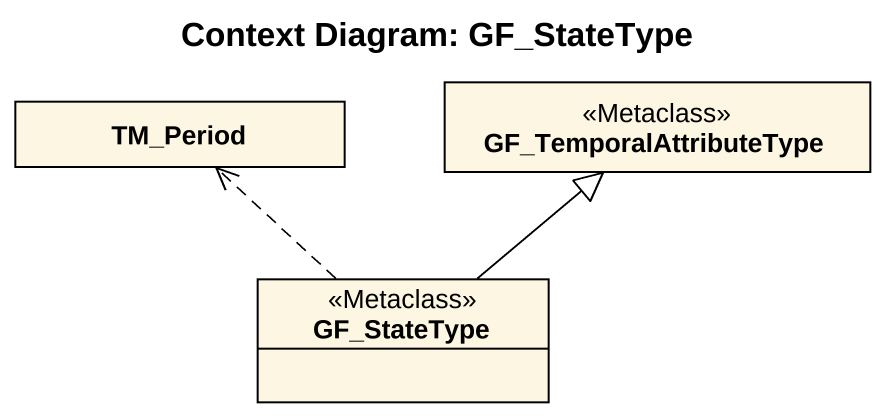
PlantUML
@startuml
title Context Diagram: GF_StateType
hide circle
hide empty members
class TM_Period
class GF_TemporalAttributeType <<Metaclass>>
class GF_StateType <<Metaclass>>
GF_StateType .up.> TM_Period
GF_StateType -up-|> GF_TemporalAttributeType
@enduml
